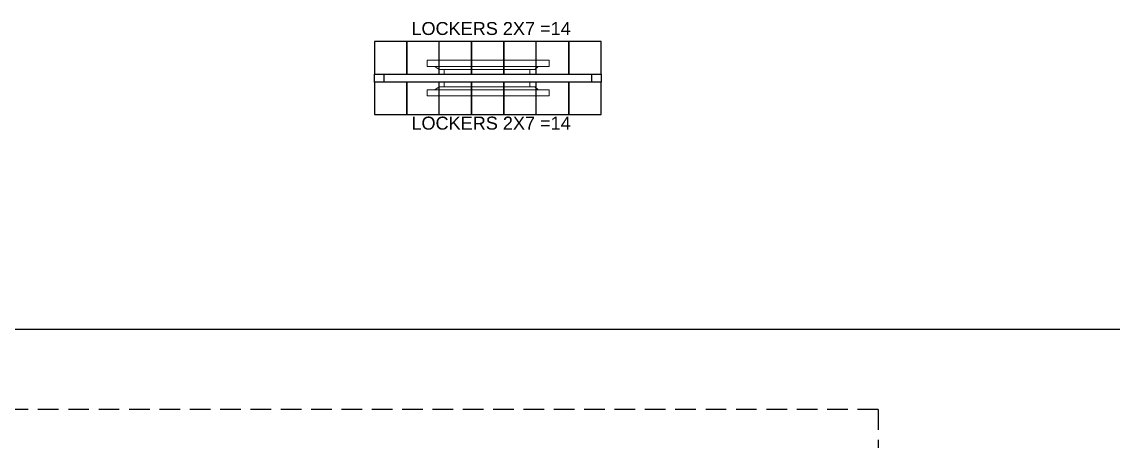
# Model space of a CAD drawing. Header units: millimetres. Extents: x 4688743 to 4806056, y -3017657 to -2960297.
# Drawn here: x 4718546 to 4732031, y -2965475 to -2960297 of the extents above; entities that cross this region are included whole.
import ezdxf

# ---------------------------------------------------------------- set-up
doc = ezdxf.new("R2010")
doc.units = ezdxf.units.MM
doc.header["$MEASUREMENT"] = 0
doc.linetypes.add('HIDDEN', pattern=[0.375, 0.25, -0.125])
for name, color, linetype in [('a-bldg line above', 7, 'HIDDEN'), ('I-PART', 1, 'Continuous'), ('I-TEXT', 2, 'Continuous'), ('lockers', 4, 'Continuous')]:
    doc.layers.add(name, color=color, linetype=linetype)
doc.layers.add('I-Furn-Modl', color=1, linetype='Continuous', lineweight=13)
doc.styles.add('ROMANS', font='arial.ttf', dxfattribs={"height": 175})

# ---------------------------------------------------------------- blocks, each defined once
blk = doc.blocks.new('A$C15CD3643')
at = {"color": 4}
for points in [[(956.7, 147.8), (953.8, 187.7)], [(189.4, 64.3), (215.6, 91.4), (996.5, 150.9), (1033.6, 128.6)], [(255.6, 92.1), (252.3, 131.9)]]:
    blk.add_lwpolyline(points, dxfattribs=at)
blk.add_lwpolyline([(99.7, 57.4), (103.5, 7.6), (1100.5, 83.6), (1096.7, 133.4)], close=True, dxfattribs=at)

msp = doc.modelspace()

# ---------------------------------------------------------------- linework, layer by layer
at = {"layer": 'a-bldg line above', "ltscale": 1000}
msp.add_line((4729126.1, -2965084.3), (4729126.1, -2965712.3), dxfattribs=at)
for points in [[(4729121.1, -2965084.3), (4690171.8, -2965085.7), (4690171.8, -2973235.8)], [(4729126.1, -2965084.3), (4690176.8, -2965085.7), (4690176.8, -2973235.8)]]:
    msp.add_lwpolyline(points, dxfattribs=at)
at = {"layer": 'I-PART'}
for points in [[(4725703.6, -2960941.2), (4725703.6, -2961041.2), (4722903.6, -2961041.2), (4722903.6, -2960941.2)], [(4725584, -2960941.2), (4725584, -2961041.2), (4723023.2, -2961041.2), (4723023.2, -2960941.2)], [(4754188.7, -2987364.1), (4688743, -2987364.1), (4688743, -2964091.4), (4754188.7, -2964091.4)]]:
    msp.add_lwpolyline(points, close=True, dxfattribs=at)
at = {"layer": 'lockers', "color": 4}
for p, q in [((4724103.6, -2960541.2), (4723303.6, -2960541.2)), ((4725303.6, -2960541.2), (4724503.6, -2960541.2)), ((4724103.6, -2961041.2), (4723303.6, -2961041.2)), ((4725303.6, -2961041.2), (4724503.6, -2961041.2))]:
    msp.add_line(p, q, dxfattribs=at)
for points in [[(4722903.6, -2960541.2), (4722903.6, -2960941.2), (4723303.6, -2960941.2), (4723303.6, -2960541.2)], [(4724103.6, -2960541.2), (4724103.6, -2960941.2), (4724503.6, -2960941.2), (4724503.6, -2960541.2)], [(4725303.6, -2960541.2), (4725303.6, -2960941.2), (4725703.6, -2960941.2), (4725703.6, -2960541.2)], [(4722903.6, -2961041.2), (4722903.6, -2961441.2), (4723303.6, -2961441.2), (4723303.6, -2961041.2)], [(4724103.6, -2961041.2), (4724103.6, -2961441.2), (4724503.6, -2961441.2), (4724503.6, -2961041.2)], [(4725303.6, -2961041.2), (4725303.6, -2961441.2), (4725703.6, -2961441.2), (4725703.6, -2961041.2)]]:
    msp.add_lwpolyline(points, close=True, dxfattribs=at)
for points in [[(4723303.6, -2960541.2), (4723303.6, -2960941.2), (4724103.6, -2960941.2)], [(4723703.6, -2960941.2), (4723703.6, -2960541.2)], [(4724103.6, -2960941.2), (4724103.6, -2960541.2)], [(4724503.6, -2960541.2), (4724503.6, -2960941.2), (4725303.6, -2960941.2)], [(4724903.6, -2960941.2), (4724903.6, -2960541.2)], [(4725303.6, -2960941.2), (4725303.6, -2960541.2)], [(4723303.6, -2961041.2), (4723303.6, -2961441.2), (4724103.6, -2961441.2)], [(4723703.6, -2961441.2), (4723703.6, -2961041.2)], [(4724103.6, -2961441.2), (4724103.6, -2961041.2)], [(4724503.6, -2961041.2), (4724503.6, -2961441.2), (4725303.6, -2961441.2)], [(4724903.6, -2961441.2), (4724903.6, -2961041.2)], [(4725303.6, -2961441.2), (4725303.6, -2961041.2)]]:
    msp.add_lwpolyline(points, dxfattribs=at)

# ---------------------------------------------------------------- block references
at = {"layer": 'I-Furn-Modl', "yscale": 1.508029359075208, "zscale": 1.508029359075208}
for p, xscale, rotation in [((4725218.7, -2960771.7), 1.508029359075208, 175.6425066032287), ((4725218.7, -2961210.6), -1.508029359075208, 4.357493396771286)]:
    msp.add_blockref('A$C15CD3643', p, dxfattribs=dict(at, xscale=xscale, rotation=rotation))

# ---------------------------------------------------------------- texts
at = {"layer": 'I-TEXT', "char_height": 160, "width": 2628.611, "attachment_point": 7, "style": 'ROMANS'}
for insert in [(4723360.1, -2960461.2), (4723360.1, -2961629.7)]:
    msp.add_mtext('LOCKERS 2X7 =14', dxfattribs=dict(at, insert=insert))

doc.saveas('drawing.dxf')
